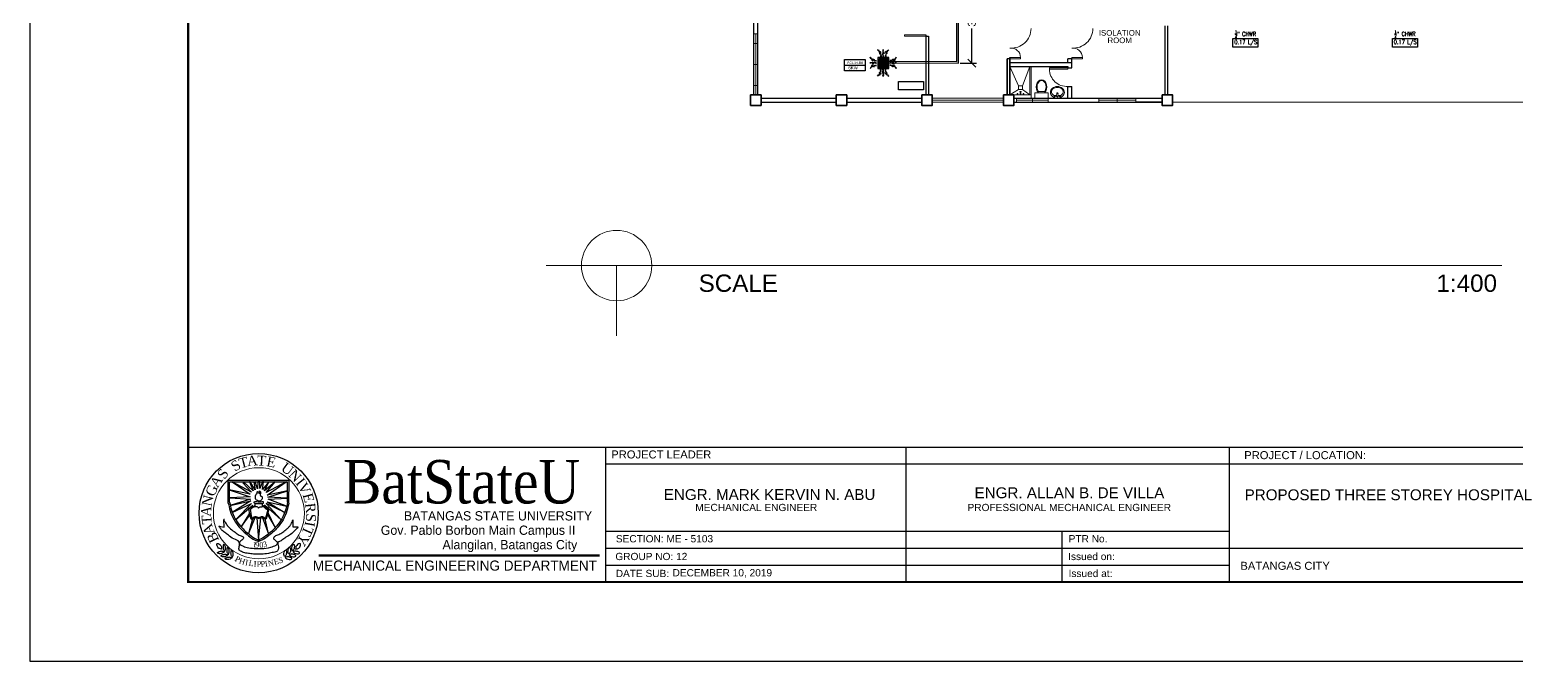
# Model space of a CAD drawing. Header units: millimetres. Extents: x 5 to 598, y 3 to 339.
# Drawn here: x 216.8 to 273.2, y 158.7 to 182.7 of the extents above; entities that cross this region are included whole.
import ezdxf
from ezdxf.enums import TextEntityAlignment as Align

# ---------------------------------------------------------------- set-up
doc = ezdxf.new("R2010")
doc.units = ezdxf.units.MM
doc.header["$MEASUREMENT"] = 0
for name, color, linetype in [('AIR', 7, 'Continuous'), ('fcu line', 7, 'Continuous'), ('fcu return', 7, 'Continuous'), ('label', 7, 'Continuous'), ('Legends', 7, 'Continuous'), ('pipe label', 7, 'Continuous'), ('template', 7, 'Continuous')]:
    doc.layers.add(name, color=color, linetype=linetype)
doc.styles.add('Arch-Dim', font='simplex.shx', dxfattribs={"width": 0.75})
doc.styles.add('arial', font='arial.ttf')
doc.styles.add('CGOTHIC', font='GOTHIC.TTF')
doc.styles.add('GARAMOND', font='GARA.TTF')
doc.styles.get("Standard").update_dxf_attribs({"font": 'arial.ttf'})
doc.styles.add('SWISSLT175', font='swissl.ttf', dxfattribs={"height": 0.175})
doc.dimstyles.new('Copy of dimension', dxfattribs={"dimtxt": 0.3, "dimasz": 0.3, "dimexe": 0.18, "dimexo": 0.0625, "dimgap": 0.09, "dimtad": 0, "dimzin": 0, "dimdsep": 46, "dimtxsty": 'Standard', "dimblk": 'OBLIQUE', "dimcen": 0.09, "dimclrd": 256, "dimclre": 256, "dimclrt": 256, "dimadec": 0, "dimazin": 0, "dimtfac": 1, "dimtofl": 0, "dimtmove": 0, "dimatfit": 3, "dimldrblk": 'OBLIQUE', "dimfxl": 1, "dimtolj": 1, "dimtzin": 0, "dimarcsym": 0})

# ---------------------------------------------------------------- blocks, each defined once
blk = doc.blocks.new('FCU-13000P (CASSETTE SPLIT)')
at = {"layer": 'AIR', "ltscale": 3}
for p, q in [((-0.52, 0), (-1, 0)), ((-0.56, 0.19), (-0.49, 0.19)), ((-0.56, 0.16), (-0.49, 0.16)), ((-0.56, 0.02), (-0.49, 0.02)), ((-0.19, 0.56), (-0.19, 0.49)), ((-0.16, 0.56), (-0.16, 0.49)), ((-0.02, 0.56), (-0.02, 0.49)), ((0, 0.52), (0, 1)), ((0.02, 0.56), (0.02, 0.49)), ((0.16, 0.56), (0.16, 0.49)), ((0.19, 0.56), (0.19, 0.49)), ((0.56, 0.19), (0.49, 0.19)), ((0.56, 0.16), (0.49, 0.16)), ((0.56, 0.02), (0.49, 0.02)), ((0.52, 0), (1, 0)), ((-0.56, -0.02), (-0.49, -0.02)), ((-0.56, -0.16), (-0.49, -0.16)), ((-0.56, -0.19), (-0.49, -0.19)), ((-0.19, -0.56), (-0.19, -0.49)), ((-0.16, -0.56), (-0.16, -0.49)), ((-0.02, -0.56), (-0.02, -0.49)), ((0, -0.52), (0, -1)), ((0.02, -0.56), (0.02, -0.49)), ((0.16, -0.56), (0.16, -0.49)), ((0.19, -0.56), (0.19, -0.49)), ((0.56, -0.02), (0.49, -0.02)), ((0.56, -0.16), (0.49, -0.16)), ((0.56, -0.19), (0.49, -0.19))]:
    blk.add_line(p, q, dxfattribs=at)
at = {"layer": 'AIR'}
for p, q in [((0.3, -0.3), (-0.3, 0.3)), ((0.3, 0.3), (-0.3, -0.3))]:
    blk.add_line(p, q, dxfattribs=at)
at = {"layer": 'AIR', "ltscale": 3}
for points in [[(-0.89, 0.02), (-0.89, -0.02), (-1, 0)], [(-0.89, 0.34), (-0.93, 0.31), (-0.97, 0.42)], [(-0.34, 0.89), (-0.31, 0.93), (-0.42, 0.97)], [(-0.02, 0.89), (0.02, 0.89), (0, 1)], [(0.34, 0.89), (0.31, 0.93), (0.42, 0.97)], [(0.89, 0.34), (0.93, 0.31), (0.97, 0.42)], [(0.89, 0.02), (0.89, -0.02), (1, 0)], [(-0.89, -0.34), (-0.93, -0.31), (-0.97, -0.42)], [(-0.34, -0.89), (-0.31, -0.93), (-0.42, -0.97)], [(-0.02, -0.89), (0.02, -0.89), (0, -1)], [(0.34, -0.89), (0.31, -0.93), (0.42, -0.97)], [(0.89, -0.34), (0.93, -0.31), (0.97, -0.42)]]:
    blk.add_lwpolyline(points, close=True, dxfattribs=at)
at = {"layer": 'AIR'}
for points in [[(-0.91, 0.32, 0.171809), (-0.56, 0.18), (-0.52, 0.18)], [(-0.32, 0.91, -0.171809), (-0.18, 0.56), (-0.18, 0.52)], [(0.32, 0.91, 0.171809), (0.18, 0.56), (0.18, 0.52)], [(0.91, 0.32, -0.171809), (0.56, 0.18), (0.52, 0.18)], [(-0.91, -0.32, -0.171809), (-0.56, -0.18), (-0.52, -0.18)], [(-0.32, -0.91, 0.171809), (-0.18, -0.56), (-0.18, -0.52)], [(0.32, -0.91, -0.171809), (0.18, -0.56), (0.18, -0.52)], [(0.91, -0.32, 0.171809), (0.56, -0.18), (0.52, -0.18)]]:
    blk.add_lwpolyline(points, format="xyb", dxfattribs=at)
for points in [[(-0.41, -0.41), (0.41, -0.41), (0.41, 0.41), (-0.41, 0.41)], [(-0.37, 0.31), (-0.35, 0.31), (-0.35, -0.31), (-0.37, -0.31)], [(-0.31, 0.37), (0.31, 0.37), (0.31, 0.35), (-0.31, 0.35)], [(-0.26, -0.26), (0.26, -0.26), (0.26, 0.26), (-0.26, 0.26)], [(-0.21, -0.21), (0.21, -0.21), (0.21, 0.21), (-0.21, 0.21)], [(-0.16, -0.16), (0.16, -0.16), (0.16, 0.16), (-0.16, 0.16)], [(-0.11, -0.11), (0.11, -0.11), (0.11, 0.11), (-0.11, 0.11)], [(-0.06, -0.06), (0.06, -0.06), (0.06, 0.06), (-0.06, 0.06)], [(0.37, 0.31), (0.35, 0.31), (0.35, -0.31), (0.37, -0.31)], [(-0.31, -0.37), (0.31, -0.37), (0.31, -0.35), (-0.31, -0.35)]]:
    blk.add_lwpolyline(points, close=True, dxfattribs=at)
blk.add_lwpolyline([(-0.26, -0.31), (0.26, -0.31, 0.414214), (0.31, -0.26), (0.31, 0.26, 0.414214), (0.26, 0.31), (-0.26, 0.31, 0.414214), (-0.31, 0.26), (-0.31, -0.26, 0.414214)], format="xyb", close=True, dxfattribs=at)
at = {"layer": 'AIR', "ltscale": 3}
for points in [[(-0.84, 0.27), (-0.85, 0.23), (-0.88, 0.13), (-0.7, 0.42), (-0.9, 0), (-0.65, 0.36), (-0.68, 0.24), (-0.69, 0.2)], [(-0.27, 0.84), (-0.23, 0.85), (-0.13, 0.88), (-0.42, 0.7), (0, 0.9), (-0.36, 0.65), (-0.24, 0.68), (-0.2, 0.69)], [(0.27, 0.84), (0.23, 0.85), (0.13, 0.88), (0.42, 0.7), (0, 0.9), (0.36, 0.65), (0.24, 0.68), (0.2, 0.69)], [(0.84, 0.27), (0.85, 0.23), (0.88, 0.13), (0.7, 0.42), (0.9, 0), (0.65, 0.36), (0.68, 0.24), (0.69, 0.2)], [(-0.84, -0.27), (-0.85, -0.23), (-0.88, -0.13), (-0.7, -0.42), (-0.9, 0), (-0.65, -0.36), (-0.68, -0.24), (-0.69, -0.2)], [(-0.27, -0.84), (-0.23, -0.85), (-0.13, -0.88), (-0.42, -0.7), (0, -0.9), (-0.36, -0.65), (-0.24, -0.68), (-0.2, -0.69)], [(0.27, -0.84), (0.23, -0.85), (0.13, -0.88), (0.42, -0.7), (0, -0.9), (0.36, -0.65), (0.24, -0.68), (0.2, -0.69)], [(0.84, -0.27), (0.85, -0.23), (0.88, -0.13), (0.7, -0.42), (0.9, 0), (0.65, -0.36), (0.68, -0.24), (0.69, -0.2)]]:
    blk.add_open_spline(points, degree=3, knots=[0.0032834, 0.0032834, 0.0032834, 0.0032834, 0.0712567, 0.1924075, 0.3347111, 0.5062145, 0.5813292, 0.5813292, 0.5813292, 0.5813292], dxfattribs=at)
for points in [[(-0.8, 0), (-0.78, -0.08), (-0.75, 0.06), (-0.72, -0.1), (-0.66, 0.09), (-0.63, 0)], [(0, 0.8), (0.08, 0.78), (-0.06, 0.75), (0.1, 0.72), (-0.09, 0.66), (0, 0.63)], [(0.8, 0), (0.78, -0.08), (0.75, 0.06), (0.72, -0.1), (0.66, 0.09), (0.63, 0)], [(0, -0.8), (0.08, -0.78), (-0.06, -0.75), (0.1, -0.72), (-0.09, -0.66), (0, -0.63)]]:
    blk.add_spline(points, degree=3, dxfattribs=at)
for points in [[(-1, 0), (-0.89, 0.02), (-0.89, -0.02)], [(-0.97, 0.42), (-0.89, 0.34), (-0.93, 0.31)], [(-0.42, 0.97), (-0.34, 0.89), (-0.31, 0.93)], [(0, 1), (-0.02, 0.89), (0.02, 0.89)], [(0.42, 0.97), (0.34, 0.89), (0.31, 0.93)], [(0.97, 0.42), (0.89, 0.34), (0.93, 0.31)], [(1, 0), (0.89, 0.02), (0.89, -0.02)], [(-0.97, -0.42), (-0.89, -0.34), (-0.93, -0.31)], [(-0.42, -0.97), (-0.34, -0.89), (-0.31, -0.93)], [(0, -1), (-0.02, -0.89), (0.02, -0.89)], [(0.42, -0.97), (0.34, -0.89), (0.31, -0.93)], [(0.97, -0.42), (0.89, -0.34), (0.93, -0.31)]]:
    blk.add_solid(points, dxfattribs=at)
blk = doc.blocks.new('_Oblique')
at = {"color": 0, "linetype": 'ByBlock', "lineweight": -2}
blk.add_line((-0.5, -0.5), (0.5, 0.5), dxfattribs=at)
blk = doc.blocks.new('*D141')
at = {"layer": 'Defpoints', "color": 0, "transparency": 16777216}
for p in [(252.069, 184.976), (252.069, 181.387), (252.572, 181.387)]:
    blk.add_point(p, dxfattribs=at)
at = {"layer": 'Legends', "lineweight": -2, "transparency": 16777216}
for p, q in [((252.132, 184.976), (252.752, 184.976)), ((252.572, 184.976), (252.572, 183.661)), ((252.572, 181.387), (252.572, 182.702)), ((252.132, 181.387), (252.752, 181.387))]:
    blk.add_line(p, q, dxfattribs=at)
at = {"layer": 'Legends', "lineweight": -2, "transparency": 16777216, "xscale": 0.3, "yscale": 0.3, "zscale": 0.3}
for p, rotation in [((252.572, 184.976), 90), ((252.572, 181.387), 270)]:
    blk.add_blockref('_Oblique', p, dxfattribs=dict(at, rotation=rotation))
at = {"layer": 'Legends', "transparency": 16777216, "insert": (252.572, 183.181), "char_height": 0.3, "attachment_point": 5, "rotation": 90}
blk.add_mtext('\\A1;3.59', dxfattribs=at)

msp = doc.modelspace()

# ---------------------------------------------------------------- linework, layer by layer
at = {"color": 8, "lineweight": 25}
for p, q in [((244.294, 180.184), (244.294, 185.784)), ((244.444, 180.184), (244.444, 185.784)), ((250.819, 182.459), (250.819, 180.184)), ((250.819, 182.409), (250.919, 182.409)), ((250.919, 182.409), (250.919, 180.184)), ((259.919, 180.186), (259.919, 182.809)), ((260.019, 180.186), (260.019, 182.809)), ((253.919, 181.559), (253.919, 180.184)), ((253.919, 180.209), (253.919, 181.559)), ((254.019, 181.559), (253.919, 181.559)), ((253.919, 180.209), (253.919, 181.559)), ((254.019, 181.609), (254.019, 180.184)), ((254.019, 180.209), (254.019, 181.609)), ((244.569, 180.059), (247.419, 180.059)), ((244.569, 179.909), (247.419, 179.909)), ((247.819, 180.059), (250.669, 180.059)), ((247.819, 179.909), (250.669, 179.909)), ((254.169, 180.059), (259.794, 180.059)), ((254.169, 179.909), (259.794, 179.909)), ((259.794, 179.909), (258.794, 179.909))]:
    msp.add_line(p, q, dxfattribs=at)
at = {"color": 8, "lineweight": 9}
for p, q in [((244.294, 182.497), (244.444, 182.497)), ((244.294, 180.184), (244.294, 182.497)), ((244.369, 182.497), (244.369, 180.184)), ((244.294, 181.341), (244.294, 182.141)), ((244.294, 182.141), (244.444, 182.141)), ((244.444, 182.141), (244.444, 180.541)), ((244.294, 181.341), (244.444, 181.341)), ((244.444, 180.541), (244.294, 180.541)), ((244.294, 180.184), (244.444, 180.184)), ((254.169, 180.184), (254.819, 180.184)), ((254.288, 180.185), (254.292, 180.192)), ((254.288, 180.185), (254.322, 180.185)), ((254.288, 180.185), (254.288, 180.184)), ((254.288, 180.184), (254.322, 180.184)), ((254.292, 180.242), (254.289, 180.24)), ((254.289, 180.24), (254.322, 180.24)), ((254.289, 180.24), (254.289, 180.218)), ((254.289, 180.218), (254.291, 180.214)), ((254.291, 180.212), (254.291, 180.206)), ((254.291, 180.206), (254.292, 180.204)), ((254.291, 180.206), (254.319, 180.206)), ((254.292, 180.243), (254.318, 180.243)), ((254.292, 180.243), (254.292, 180.242)), ((254.292, 180.242), (254.318, 180.242)), ((254.292, 180.231), (254.292, 180.219)), ((254.292, 180.218), (254.3, 180.218)), ((254.292, 180.204), (254.319, 180.204)), ((254.292, 180.192), (254.319, 180.192)), ((254.294, 180.192), (254.294, 180.204)), ((254.299, 180.231), (254.299, 180.219)), ((254.311, 180.231), (254.311, 180.219)), ((254.319, 180.218), (254.311, 180.218)), ((254.317, 180.192), (254.317, 180.204)), ((254.318, 180.243), (254.318, 180.242)), ((254.318, 180.242), (254.322, 180.24)), ((254.318, 180.231), (254.318, 180.219)), ((254.319, 180.212), (254.319, 180.206)), ((254.319, 180.206), (254.319, 180.204)), ((254.322, 180.185), (254.319, 180.192)), ((254.322, 180.218), (254.32, 180.214)), ((254.322, 180.24), (254.322, 180.218)), ((254.322, 180.185), (254.322, 180.184)), ((254.402, 180.19), (254.39, 180.184)), ((254.39, 180.184), (254.448, 180.184)), ((254.407, 180.27), (254.398, 180.312)), ((254.438, 180.316), (254.4, 180.316)), ((254.406, 180.242), (254.402, 180.24)), ((254.402, 180.24), (254.411, 180.24)), ((254.402, 180.24), (254.402, 180.218)), ((254.402, 180.218), (254.405, 180.214)), ((254.436, 180.2), (254.402, 180.2)), ((254.402, 180.2), (254.402, 180.19)), ((254.436, 180.19), (254.402, 180.19)), ((254.402, 180.19), (254.436, 180.19)), ((254.405, 180.212), (254.405, 180.206)), ((254.405, 180.206), (254.411, 180.206)), ((254.405, 180.206), (254.406, 180.204)), ((254.406, 180.243), (254.411, 180.243)), ((254.406, 180.243), (254.406, 180.242)), ((254.406, 180.242), (254.411, 180.242)), ((254.406, 180.231), (254.406, 180.219)), ((254.406, 180.218), (254.411, 180.218)), ((254.406, 180.204), (254.411, 180.204)), ((254.407, 180.262), (254.407, 180.27)), ((254.407, 180.27), (254.431, 180.27)), ((254.407, 180.27), (254.431, 180.27)), ((254.431, 180.262), (254.407, 180.262)), ((254.408, 180.2), (254.408, 180.204)), ((254.411, 180.262), (254.411, 180.2)), ((254.411, 180.2), (254.427, 180.2)), ((254.427, 180.2), (254.427, 180.262)), ((254.427, 180.243), (254.432, 180.243)), ((254.427, 180.242), (254.432, 180.242)), ((254.427, 180.24), (254.436, 180.24)), ((254.432, 180.218), (254.427, 180.218)), ((254.427, 180.206), (254.433, 180.206)), ((254.427, 180.204), (254.432, 180.204)), ((254.43, 180.2), (254.43, 180.204)), ((254.431, 180.27), (254.44, 180.312)), ((254.431, 180.27), (254.431, 180.262)), ((254.432, 180.243), (254.432, 180.242)), ((254.432, 180.242), (254.436, 180.24)), ((254.432, 180.231), (254.432, 180.219)), ((254.433, 180.206), (254.432, 180.204)), ((254.433, 180.212), (254.433, 180.206)), ((254.436, 180.218), (254.434, 180.214)), ((254.436, 180.24), (254.436, 180.218)), ((254.436, 180.19), (254.436, 180.2)), ((254.448, 180.184), (254.436, 180.19)), ((254.52, 180.242), (254.516, 180.24)), ((254.516, 180.24), (254.516, 180.218)), ((254.516, 180.24), (254.549, 180.24)), ((254.516, 180.218), (254.518, 180.214)), ((254.516, 180.185), (254.519, 180.192)), ((254.516, 180.185), (254.516, 180.184)), ((254.516, 180.185), (254.55, 180.185)), ((254.516, 180.184), (254.55, 180.184)), ((254.519, 180.218), (254.527, 180.218)), ((254.519, 180.212), (254.519, 180.206)), ((254.519, 180.206), (254.547, 180.206)), ((254.519, 180.206), (254.519, 180.204)), ((254.519, 180.204), (254.546, 180.204)), ((254.519, 180.192), (254.546, 180.192)), ((254.52, 180.243), (254.52, 180.242)), ((254.52, 180.243), (254.546, 180.243)), ((254.52, 180.242), (254.546, 180.242)), ((254.52, 180.231), (254.52, 180.219)), ((254.521, 180.192), (254.521, 180.204)), ((254.527, 180.231), (254.527, 180.219)), ((254.539, 180.231), (254.539, 180.219)), ((254.546, 180.218), (254.539, 180.218)), ((254.544, 180.192), (254.544, 180.204)), ((254.546, 180.243), (254.546, 180.242)), ((254.546, 180.242), (254.549, 180.24)), ((254.546, 180.231), (254.546, 180.219)), ((254.547, 180.206), (254.546, 180.204)), ((254.55, 180.185), (254.546, 180.192)), ((254.549, 180.218), (254.547, 180.214)), ((254.547, 180.212), (254.547, 180.206)), ((254.549, 180.24), (254.549, 180.218)), ((254.55, 180.185), (254.55, 180.184)), ((254.969, 180.059), (254.969, 180.259)), ((254.969, 180.259), (255.469, 180.259)), ((255.128, 180.309), (255.309, 180.309)), ((255.469, 180.259), (255.469, 180.059)), ((255.795, 180.161), (255.692, 180.161)), ((255.805, 180.257), (255.791, 180.135)), ((255.834, 180.257), (255.847, 180.135)), ((253.769, 180.059), (251.069, 180.059)), ((251.069, 179.984), (253.769, 179.984)), ((251.069, 179.909), (253.769, 179.909)), ((254.169, 180.059), (254.269, 180.059)), ((254.269, 180.059), (254.269, 179.909)), ((255.469, 179.984), (254.269, 179.984)), ((254.269, 179.909), (254.869, 179.909)), ((254.869, 179.909), (254.869, 180.059)), ((254.869, 179.909), (255.469, 179.909)), ((255.469, 180.059), (254.969, 180.059)), ((255.469, 179.909), (255.469, 180.059)), ((257.394, 180.059), (257.394, 179.909)), ((258.794, 179.984), (257.394, 179.984)), ((258.094, 180.059), (258.094, 179.909)), ((258.794, 179.909), (258.794, 180.059)), ((275.519, 179.909), (260.194, 179.909))]:
    msp.add_line(p, q, dxfattribs=at)
at = {"color": 8, "lineweight": 25, "ltscale": 0.3}
for p, q in [((254.019, 181.409), (256.369, 181.409)), ((254.019, 181.259), (256.219, 181.259)), ((256.119, 181.409), (256.369, 181.409)), ((256.119, 181.259), (256.219, 181.259)), ((256.219, 181.209), (256.219, 181.259)), ((256.369, 181.209), (256.369, 181.409)), ((256.219, 180.059), (256.219, 180.509)), ((256.369, 180.059), (256.369, 180.509))]:
    msp.add_line(p, q, dxfattribs=at)
at = {"color": 8, "lineweight": 9, "ltscale": 0.3}
for p, q in [((254.344, 180.534), (254.019, 181.259)), ((254.494, 180.534), (254.769, 181.259)), ((254.344, 180.384), (254.019, 180.184)), ((254.494, 180.384), (254.769, 180.184))]:
    msp.add_line(p, q, dxfattribs=at)
at = {"color": 8, "linetype": 'Continuous', "lineweight": 25}
for p, q in [((256.219, 181.409), (256.219, 181.559)), ((256.369, 181.559), (256.219, 181.559)), ((256.219, 181.259), (256.219, 181.209)), ((256.369, 181.409), (256.369, 181.559)), ((256.219, 181.209), (256.369, 181.209)), ((256.219, 180.509), (256.369, 180.509))]:
    msp.add_line(p, q, dxfattribs=at)
at = {"color": 0, "linetype": 'ByBlock', "lineweight": 9}
for p, q in [((241.752, 173.708), (236.407, 173.708)), ((239.079, 173.708), (239.079, 171.036)), ((272.703, 173.708), (241.752, 173.708))]:
    msp.add_line(p, q, dxfattribs=at)
at = {"color": 8, "lineweight": 9}
for points in [[(244.294, 182.497), (244.444, 182.497), (244.444, 180.184), (244.294, 180.184)], [(254.269, 180.059), (255.469, 180.059), (255.469, 179.909), (254.269, 179.909)], [(257.394, 180.059), (258.794, 180.059), (258.794, 179.909), (257.394, 179.909)]]:
    msp.add_lwpolyline(points, close=True, dxfattribs=at)
at = {"color": 8, "lineweight": 13, "ltscale": 0.03}
for points in [[(250.819, 182.459), (250.819, 182.409), (250.019, 182.409), (250.019, 182.459)], [(254.019, 181.559), (254.019, 181.609), (254.419, 181.609), (254.419, 181.559)], [(256.369, 181.559), (256.369, 181.609), (256.769, 181.609), (256.769, 181.559)], [(256.219, 181.209), (256.219, 181.159), (255.519, 181.159), (255.519, 181.209)]]:
    msp.add_lwpolyline(points, close=True, dxfattribs=at)
at = {"color": 8, "lineweight": 9, "ltscale": 0.3}
msp.add_lwpolyline([(254.769, 180.184), (254.769, 181.259), (254.819, 181.259), (254.819, 180.059), (254.819, 180.059)], dxfattribs=at)
at = {"color": 8, "lineweight": 35}
for points in [[(244.169, 180.184), (244.569, 180.184), (244.569, 179.784), (244.169, 179.784)], [(247.419, 180.184), (247.819, 180.184), (247.819, 179.784), (247.419, 179.784)], [(250.669, 180.184), (251.069, 180.184), (251.069, 179.784), (250.669, 179.784)], [(253.769, 180.184), (254.169, 180.184), (254.169, 179.784), (253.769, 179.784)], [(259.794, 180.186), (260.194, 180.186), (260.194, 179.786), (259.794, 179.786)]]:
    msp.add_lwpolyline(points, close=True, dxfattribs=at)
at = {"color": 8, "lineweight": 9, "ltscale": 0.03}
msp.add_lwpolyline([(254.494, 180.384), (254.344, 180.384), (254.344, 180.534), (254.494, 180.534)], close=True, dxfattribs=at)
at = {"color": 8, "lineweight": 9}
msp.add_lwpolyline([(255.554, 180.28, -0.11576), (255.573, 180.363, -0.104047), (255.632, 180.437, -0.090875), (255.716, 180.484, -0.083344), (255.819, 180.501, -0.083344), (255.923, 180.484, -0.090875), (256.006, 180.437, -0.104047), (256.065, 180.363, -0.11576), (256.084, 180.28, -0.11576), (256.065, 180.198, -0.104047), (256.006, 180.124, -0.090875), (255.923, 180.077, -0.083344), (255.819, 180.059, -0.083344), (255.716, 180.077, -0.090875), (255.632, 180.124, -0.104047), (255.573, 180.198, -0.11576)], format="xyb", close=True, dxfattribs=at)
msp.add_lwpolyline([(255.597, 180.301, -0.124838), (255.612, 180.364, -0.105788), (255.662, 180.422, -0.086697), (255.731, 180.458, -0.076776), (255.819, 180.471, -0.076776), (255.907, 180.458, -0.086697), (255.976, 180.422, -0.105788), (256.026, 180.364, -0.124838), (256.042, 180.301, -0.124838), (256.026, 180.239, -0.105788), (255.976, 180.181, -0.040067), (255.946, 180.161), (255.843, 180.161, -0.040067)], format="xyb", dxfattribs=at)
for centre, radius in [((255.717, 180.132), 0.0255), ((255.819, 180.126), 0.0095), ((255.921, 180.132), 0.0255)]:
    msp.add_circle(centre, radius, dxfattribs=at)
at = {"color": 0, "linetype": 'ByBlock', "lineweight": 9}
msp.add_circle((239.079, 173.708), 1.336, dxfattribs=at)
at = {"color": 8, "lineweight": 13, "ltscale": 0.03}
for centre, radius, start, end in [((254.067, 182.709), 0.752, 266.3048, 0), ((256.417, 182.709), 0.752, 266.3048, 0), ((254.066, 181.609), 0.353, 0, 97.6281), ((256.416, 181.609), 0.353, 0, 97.6281), ((256.171, 181.159), 0.652, 180, 274.2422)]:
    msp.add_arc(centre, radius, start, end, dxfattribs=at)
at = {"color": 8, "lineweight": 9}
for centre, radius, start, end in [((255.128, 180.359), 0.05, 208.1501, 270), ((255.309, 180.359), 0.05, 270, 331.9916), ((255.728, 180.301), 0.131, 180, 208.4636), ((255.772, 180.325), 0.181, 208.4636, 232.6185), ((255.8, 180.363), 0.228, 232.6185, 241.7963), ((255.819, 180.132), 0.028, 173.7545, 6.2455), ((255.819, 180.234), 0.025, 126.3068, 221.2022), ((255.819, 180.164), 0.0948, 81.2026, 98.7974), ((255.819, 180.234), 0.025, 71.3793, 108.6207), ((255.819, 180.234), 0.025, 318.7978, 53.6932)]:
    msp.add_arc(centre, radius, start, end, dxfattribs=at)
at = {"color": 8, "lineweight": 9, "extrusion": (0, 0, -1)}
msp.add_ellipse((255.219, 180.484), major_axis=(0, -0.275), ratio=0.727273, start_param=0.612555, end_param=5.670631, dxfattribs=at)
at = {"color": 8, "lineweight": 9, "extrusion": (4.99074e-41, 2.88216e-41, -1)}
for centre, major_axis, start_param, end_param in [((254.28, 180.23), (0.00896, 0.00896), 0.011497, 0.722582), ((254.277, 180.225), (-0.0118, 0.0118), 2.876824, 3.009049), ((254.288, 180.212), (-0.00268, 0.00268), 1.862141, 2.356082), ((254.289, 180.219), (-0.00268, 0.00268), 2.356082, 2.983721), ((254.31, 180.23), (0.00738, 0.00738), 4.000472, 4.78527), ((254.303, 180.219), (0.00268, 0.00268), 3.299239, 3.926878), ((254.31, 180.224), (-0.00887, 0.00887), 4.509022, 4.870036), ((254.305, 180.235), (0.00268, 0.00268), -1.497915, -0.073106), ((254.305, 180.217), (0.00268, 0.00268), 1.773938, 2.938226), ((254.301, 180.224), (-0.00887, 0.00887), 2.983721, 3.344735), ((254.301, 180.23), (-0.00738, 0.00738), 1.497691, 2.282489), ((254.308, 180.219), (0.00268, 0.00268), 0.785286, 1.412925), ((254.331, 180.23), (-0.00896, 0.00896), 5.560378, 6.271464), ((254.322, 180.219), (-0.00268, 0.00268), 4.870036, 5.497675), ((254.334, 180.225), (0.0118, 0.0118), 3.273911, 3.406137), ((254.323, 180.212), (-0.00268, 0.00268), 5.497675, 5.991616), ((254.393, 180.23), (0.00896, 0.00896), 0.011497, 0.722582), ((254.391, 180.225), (-0.0118, 0.0118), 2.876824, 3.009049), ((254.402, 180.219), (0.00268, 0.00268), 0.785286, 1.412925), ((254.401, 180.212), (0.00268, 0.00268), 0.291344, 0.785286), ((254.445, 180.23), (0.00896, 0.00896), 3.989582, 4.700667), ((254.436, 180.219), (0.00268, 0.00268), 3.299239, 3.926878), ((254.447, 180.225), (-0.0118, 0.0118), 4.844707, 4.976933), ((254.437, 180.212), (0.00268, 0.00268), 3.926878, 4.42082), ((254.436, 180.313), (-0.00268, 0.00268), 1.354119, 2.724181), ((254.507, 180.23), (0.00896, 0.00896), 0.011497, 0.722582), ((254.504, 180.225), (0.0118, 0.0118), 1.306028, 1.438253), ((254.515, 180.212), (-0.00268, 0.00268), 1.862141, 2.356082), ((254.516, 180.219), (-0.00268, 0.00268), 2.356082, 2.983721), ((254.537, 180.23), (0.00738, 0.00738), 4.000472, 4.78527), ((254.53, 180.219), (0.00268, 0.00268), 3.299239, 3.926878), ((254.537, 180.224), (-0.00887, 0.00887), 4.509022, 4.870036), ((254.533, 180.235), (0.00268, 0.00268), -1.497915, -0.073106), ((254.533, 180.217), (0.00268, 0.00268), 1.773938, 2.938226), ((254.528, 180.23), (-0.00738, 0.00738), 1.497691, 2.282489), ((254.528, 180.224), (-0.00887, 0.00887), 2.983721, 3.344735), ((254.535, 180.219), (0.00268, 0.00268), 0.785286, 1.412925), ((254.558, 180.23), (-0.00896, 0.00896), 5.560378, 6.271464), ((254.55, 180.219), (-0.00268, 0.00268), 4.870036, 5.497675), ((254.561, 180.225), (0.0118, 0.0118), 3.273911, 3.406137), ((254.55, 180.212), (-0.00268, 0.00268), 5.497675, 5.991616)]:
    msp.add_ellipse(centre, major_axis=major_axis, ratio=1, start_param=start_param, end_param=end_param, dxfattribs=at)
at = {"color": 8, "lineweight": 9}
msp.add_ellipse((254.402, 180.313), major_axis=(-0.00268, 0.00268), ratio=1, start_param=-0.216453, end_param=1.153609, dxfattribs=at)
msp.add_open_spline([(255.084, 180.336), (255.076, 180.352), (255.068, 180.37), (255.041, 180.461), (255.046, 180.549), (255.104, 180.68), (255.154, 180.722), (255.252, 180.735), (255.305, 180.709), (255.379, 180.598), (255.396, 180.514), (255.381, 180.4), (255.369, 180.365), (255.354, 180.336)], degree=3, knots=[0.937253, 0.937253, 0.937253, 0.937253, 1.185372, 1.185372, 2.113864, 2.113864, 3.042356, 3.042356, 3.970847, 3.970847, 4.899339, 4.899339, 5.346062, 5.346062, 5.346062, 5.346062], dxfattribs=at)
at = {"layer": 'fcu line', "linetype": 'Continuous'}
for p, q in [((252.069, 181.387), (252.069, 219.388)), ((249.204, 181.397), (252.069, 181.387))]:
    msp.add_line(p, q, dxfattribs=at)
at = {"layer": 'fcu return', "linetype": 'Continuous'}
for p, q in [((251.999, 181.458), (251.999, 219.318)), ((249.205, 181.467), (251.999, 181.458)), ((251.929, 181.458), (251.929, 181.458)), ((251.969, 181.387), (251.969, 181.389)), ((251.999, 181.528), (251.999, 181.528)), ((251.999, 181.387), (251.999, 181.388)), ((252.069, 181.457), (252.069, 181.457))]:
    msp.add_line(p, q, dxfattribs=at)
at = {"layer": 'Legends', "linetype": 'Continuous', "lineweight": 25}
msp.add_line((247.735, 181.313), (248.514, 181.313), dxfattribs=at)
at = {"layer": 'Legends'}
msp.add_lwpolyline([(247.735, 181.532), (248.514, 181.532), (248.514, 181.095), (247.735, 181.095)], close=True, dxfattribs=at)
at = {"layer": 'pipe label', "color": 2, "linetype": 'Continuous', "lineweight": 25}
for points in [[(262.486, 182.323), (263.438, 182.323), (263.438, 181.995), (262.486, 181.995)], [(268.542, 182.327), (269.493, 182.327), (269.493, 181.999), (268.542, 181.999)], [(249.784, 180.698), (250.735, 180.698), (250.735, 180.371), (249.784, 180.371)]]:
    msp.add_lwpolyline(points, close=True, dxfattribs=at)
at = {"layer": 'template'}
for p, q in [((216.789, 229.086), (216.789, 158.69)), ((222.806, 166.819), (313.057, 166.819)), ((238.652, 166.82), (238.652, 161.699)), ((238.652, 166.819), (238.652, 161.699)), ((250.062, 166.82), (250.062, 161.699)), ((250.062, 166.819), (250.062, 161.699)), ((262.352, 161.699), (262.352, 166.819)), ((238.652, 166.179), (295.223, 166.179)), ((224.332, 165.563), (226.644, 165.558)), ((224.332, 164.696), (224.332, 165.563)), ((224.381, 165.5), (226.579, 165.5)), ((224.381, 164.731), (224.381, 165.5)), ((225.211, 165.103), (224.473, 165.5)), ((224.473, 165.5), (225.157, 165.027)), ((224.913, 165.5), (224.88, 165.466)), ((224.88, 165.466), (225.211, 165.103)), ((225.271, 165.157), (224.913, 165.5)), ((225.162, 165.5), (225.135, 165.5)), ((225.135, 165.5), (225.271, 165.157)), ((225.352, 165.195), (225.162, 165.5)), ((225.352, 165.5), (225.295, 165.482)), ((225.295, 165.482), (225.352, 165.195)), ((225.434, 165.238), (225.352, 165.5)), ((225.455, 165.5), (225.434, 165.238)), ((225.531, 165.5), (225.455, 165.5)), ((225.629, 165.5), (225.531, 165.244)), ((225.531, 165.244), (225.531, 165.5)), ((225.868, 165.5), (225.629, 165.206)), ((225.629, 165.206), (225.667, 165.5)), ((225.667, 165.5), (225.629, 165.5)), ((226.117, 165.5), (225.71, 165.152)), ((225.71, 165.152), (225.868, 165.5)), ((226.53, 165.5), (225.77, 165.097)), ((225.77, 165.097), (226.117, 165.5)), ((225.808, 164.994), (226.53, 165.5)), ((226.579, 164.724), (226.579, 165.5)), ((226.628, 164.696), (226.644, 165.558)), ((225.157, 165.027), (224.359, 165.2)), ((224.359, 165.2), (225.157, 164.924)), ((225.157, 164.924), (224.408, 164.891)), ((224.408, 164.891), (225.179, 164.837)), ((226.579, 165.162), (225.808, 164.994)), ((225.83, 164.913), (226.579, 165.162)), ((226.579, 164.88), (225.83, 164.913)), ((225.841, 164.837), (226.579, 164.88)), ((225.179, 164.837), (224.408, 164.603)), ((224.408, 164.603), (225.184, 164.772)), ((225.184, 164.772), (224.482, 164.341)), ((224.482, 164.341), (225.211, 164.674)), ((225.211, 164.674), (224.615, 164.065)), ((224.615, 164.065), (225.266, 164.609)), ((225.13, 164.306), (224.818, 163.79)), ((225.096, 164.467), (225.173, 164.112)), ((225.156, 164.46), (225.214, 164.129)), ((225.342, 164.682), (225.342, 164.581)), ((225.621, 164.67), (225.621, 164.569)), ((226.338, 164.053), (225.705, 164.626)), ((225.832, 164.431), (225.75, 164.123)), ((226.476, 164.335), (225.77, 164.674)), ((225.77, 164.674), (226.338, 164.053)), ((225.782, 164.106), (225.877, 164.47)), ((225.808, 164.739), (226.476, 164.335)), ((225.808, 164.739), (226.545, 164.571)), ((226.545, 164.571), (225.841, 164.837)), ((226.117, 163.763), (225.846, 164.327)), ((223.985, 163.818), (224.169, 163.779)), ((224.169, 163.779), (224.158, 164.055)), ((224.818, 163.79), (225.141, 164.224)), ((225.1, 163.527), (225.347, 164.143)), ((225.255, 164.089), (225.1, 163.527)), ((225.412, 164.127), (225.48, 163.289)), ((225.48, 163.289), (225.564, 164.132)), ((225.635, 164.127), (225.853, 163.521)), ((225.853, 163.521), (225.732, 164.094)), ((225.814, 164.257), (226.117, 163.763)), ((226.777, 164.057), (226.788, 163.787)), ((226.788, 163.787), (226.969, 163.793)), ((238.652, 163.629), (262.352, 163.629)), ((255.986, 163.629), (255.986, 161.699)), ((238.652, 162.985), (274.129, 162.985)), ((238.652, 162.342), (248.986, 162.342)), ((238.652, 162.342), (262.352, 162.342)), ((250.062, 162.342), (260.396, 162.342)), ((216.789, 158.69), (316.065, 158.69))]:
    msp.add_line(p, q, dxfattribs=at)
at = {"layer": 'template', "linetype": 'Continuous', "ltscale": 0.5}
msp.add_line((250.062, 166.819), (250.062, 161.699), dxfattribs=at)
at = {"layer": 'template', "linetype": 'Continuous', "lineweight": 50}
msp.add_line((227.77, 162.707), (238.431, 162.707), dxfattribs=at)
at = {"layer": 'template', "linetype": 'Continuous', "const_width": 0.0853}
msp.add_lwpolyline([(222.806, 161.699), (313.057, 161.699), (313.057, 226.078), (222.806, 226.078)], close=True, dxfattribs=at)
at = {"layer": 'template'}
msp.add_circle((225.484, 164.313), 2.263, dxfattribs=at)
at = {"layer": 'template', "lineweight": 20}
for centre, radius in [((225.484, 164.313), 2.263), ((225.492, 164.307), 1.728)]:
    msp.add_circle(centre, radius, dxfattribs=at)
at = {"layer": 'template', "start_tangent": (-1, 0)}
msp.add_spline([(225.473, 164.771), (225.405, 164.809), (225.369, 164.865), (225.369, 164.927), (225.369, 164.975), (225.383, 165.001), (225.398, 165.049), (225.419, 165.044), (225.427, 165.092), (225.441, 165.128), (225.46, 165.102), (225.497, 165.068), (225.526, 165.068), (225.524, 165.106), (225.511, 165.141), (225.513, 165.153), (225.548, 165.123), (225.548, 165.096), (225.554, 165.069), (225.554, 165.04), (225.543, 164.996), (225.57, 164.955), (225.602, 164.956), (225.622, 164.903), (225.616, 164.86), (225.585, 164.801), (225.555, 164.776), (225.518, 164.769), (225.472, 164.769), (225.475, 164.769)], degree=3, dxfattribs=at)
at = {"layer": 'template'}
for points in [[(224.332, 164.696), (224.403, 164.396), (224.549, 164.06), (224.75, 163.778), (225.151, 163.414), (225.423, 163.257), (225.477, 163.241)], [(224.381, 164.731), (224.452, 164.43), (224.598, 164.094), (224.799, 163.812), (225.2, 163.449), (225.472, 163.292), (225.526, 163.275)], [(225.096, 164.467), (225.095, 164.506), (225.152, 164.514), (225.214, 164.538), (225.289, 164.575), (225.342, 164.581), (225.342, 164.604)], [(226.579, 164.731), (226.509, 164.43), (226.362, 164.094), (226.161, 163.812), (225.76, 163.449), (225.488, 163.292), (225.434, 163.275)], [(226.628, 164.696), (226.558, 164.396), (226.411, 164.06), (226.21, 163.778), (225.809, 163.414), (225.537, 163.257), (225.483, 163.241)], [(225.876, 164.465), (225.863, 164.509), (225.803, 164.494), (225.768, 164.512), (225.742, 164.544), (225.704, 164.567), (225.672, 164.59), (225.621, 164.59)], [(225.173, 164.112), (225.222, 164.076), (225.275, 164.089), (225.309, 164.126), (225.347, 164.143), (225.399, 164.143), (225.44, 164.134), (225.481, 164.114), (225.547, 164.129), (225.588, 164.14), (225.635, 164.127), (225.732, 164.094), (225.782, 164.106)], [(225.214, 164.129), (225.269, 164.129), (225.278, 164.152), (225.315, 164.173), (225.379, 164.187), (225.44, 164.158), (225.478, 164.152), (225.527, 164.155), (225.565, 164.173), (225.62, 164.179), (225.655, 164.176), (225.686, 164.152), (225.704, 164.138), (225.75, 164.123)], [(224.067, 162.949), (223.958, 162.988), (223.907, 163.066), (223.901, 163.142), (223.911, 163.155), (223.977, 163.148), (224.044, 163.088), (224.07, 163.03), (224.078, 162.975), (224.078, 162.947), (224.072, 162.947), (224.057, 162.962), (224.055, 162.962)], [(224.173, 162.838), (224.111, 162.791), (224.023, 162.772), (223.969, 162.774), (223.925, 162.801), (223.924, 162.819), (223.966, 162.845), (224.008, 162.861), (224.059, 162.869), (224.079, 162.875), (224.118, 162.865), (224.169, 162.837), (224.171, 162.83)], [(224.311, 162.719), (224.249, 162.672), (224.161, 162.654), (224.107, 162.656), (224.063, 162.682), (224.062, 162.7), (224.104, 162.727), (224.146, 162.743), (224.198, 162.75), (224.217, 162.756), (224.256, 162.746), (224.307, 162.718), (224.309, 162.711)], [(224.2, 162.874), (224.227, 162.946), (224.22, 163.036), (224.203, 163.087), (224.165, 163.122), (224.148, 163.118), (224.134, 163.07), (224.131, 163.025), (224.138, 162.974), (224.138, 162.953), (224.158, 162.919), (224.2, 162.877), (224.207, 162.877)], [(224.462, 162.612), (224.4, 162.565), (224.312, 162.546), (224.258, 162.549), (224.214, 162.575), (224.213, 162.593), (224.255, 162.619), (224.297, 162.635), (224.349, 162.643), (224.369, 162.649), (224.407, 162.639), (224.459, 162.611), (224.461, 162.604)], [(224.338, 162.755), (224.366, 162.828), (224.359, 162.917), (224.341, 162.969), (224.304, 163.003), (224.286, 163), (224.273, 162.951), (224.269, 162.907), (224.276, 162.855), (224.276, 162.834), (224.297, 162.8), (224.338, 162.759), (224.345, 162.759)], [(224.489, 162.648), (224.517, 162.72), (224.51, 162.81), (224.493, 162.861), (224.455, 162.896), (224.438, 162.892), (224.424, 162.844), (224.42, 162.799), (224.427, 162.748), (224.427, 162.727), (224.448, 162.693), (224.489, 162.652), (224.496, 162.652)], [(226.467, 162.665), (226.442, 162.738), (226.453, 162.827), (226.472, 162.878), (226.512, 162.911), (226.529, 162.907), (226.541, 162.858), (226.542, 162.813), (226.533, 162.762), (226.532, 162.741), (226.51, 162.708), (226.467, 162.668), (226.46, 162.668)], [(226.493, 162.627), (226.552, 162.578), (226.639, 162.556), (226.694, 162.556), (226.738, 162.58), (226.741, 162.598), (226.699, 162.626), (226.658, 162.644), (226.607, 162.654), (226.588, 162.661), (226.548, 162.652), (226.496, 162.626), (226.494, 162.62)], [(226.623, 162.765), (226.598, 162.839), (226.609, 162.928), (226.628, 162.979), (226.667, 163.012), (226.684, 163.007), (226.696, 162.959), (226.698, 162.914), (226.689, 162.863), (226.688, 162.842), (226.666, 162.808), (226.623, 162.769), (226.616, 162.769)], [(226.648, 162.728), (226.708, 162.679), (226.795, 162.657), (226.849, 162.656), (226.894, 162.681), (226.896, 162.699), (226.855, 162.727), (226.814, 162.745), (226.763, 162.755), (226.743, 162.761), (226.704, 162.753), (226.651, 162.727), (226.649, 162.72)], [(226.766, 162.878), (226.741, 162.952), (226.752, 163.041), (226.771, 163.091), (226.81, 163.124), (226.827, 163.12), (226.839, 163.071), (226.841, 163.027), (226.832, 162.975), (226.831, 162.955), (226.809, 162.921), (226.766, 162.882), (226.759, 162.882)], [(226.791, 162.841), (226.851, 162.791), (226.938, 162.769), (226.992, 162.769), (227.037, 162.794), (227.039, 162.811), (226.998, 162.84), (226.957, 162.857), (226.906, 162.867), (226.886, 162.874), (226.847, 162.866), (226.795, 162.84), (226.792, 162.833)], [(226.902, 162.947), (227.012, 162.982), (227.066, 163.058), (227.075, 163.134), (227.066, 163.147), (226.999, 163.143), (226.93, 163.086), (226.902, 163.029), (226.891, 162.974), (226.89, 162.946), (226.897, 162.946), (226.912, 162.96), (226.913, 162.96)]]:
    msp.add_spline(points, degree=3, dxfattribs=at)
for points, end_tangent in [([(225.156, 164.46), (225.231, 164.5), (225.283, 164.547), (225.336, 164.561), (225.388, 164.567), (225.44, 164.547), (225.46, 164.521), (225.481, 164.506), (225.51, 164.532), (225.576, 164.547), (225.64, 164.558), (225.71, 164.526), (225.756, 164.48), (225.814, 164.46), (225.832, 164.468), (225.832, 164.431)], (0, -1)), ([(225.328, 164.752), (225.416, 164.747), (225.507, 164.743), (225.568, 164.744), (225.622, 164.75), (225.652, 164.748), (225.654, 164.719), (225.654, 164.695), (225.643, 164.674), (225.618, 164.67), (225.567, 164.665), (225.479, 164.665), (225.375, 164.663), (225.348, 164.678), (225.318, 164.698), (225.327, 164.753), (225.327, 164.759)], (-1, 0))]:
    msp.add_spline(points, degree=3, dxfattribs=dict(at, end_tangent=end_tangent))
for points, knots in [([(226.969, 163.793), (226.973, 163.793), (226.997, 163.788), (226.859, 163.659), (226.775, 163.548), (226.603, 163.453), (226.444, 163.346), (226.328, 163.252), (226.202, 163.211), (226.228, 163.081), (226.259, 162.977), (226.185, 162.85), (226.034, 162.821), (225.836, 162.77), (225.593, 162.751), (225.355, 162.745), (225.144, 162.778), (224.958, 162.797), (224.823, 162.846), (224.75, 162.901), (224.724, 162.95), (224.746, 163.038), (224.764, 163.126), (224.734, 163.277), (224.519, 163.322), (224.355, 163.461), (224.202, 163.579), (224.072, 163.668), (224.027, 163.756), (223.956, 163.823), (223.984, 163.819), (224.013, 163.812)], [1.525096, 1.525096, 1.525096, 1.525096, 1.532073, 1.584612, 1.633558, 1.698069, 1.768711, 1.823631, 1.856154, 1.874433, 1.942755, 1.959564, 2.013837, 2.081716, 2.168665, 2.253261, 2.318126, 2.380396, 2.439479, 2.4572, 2.470092, 2.492272, 2.543518, 2.560297, 2.639259, 2.721631, 2.780104, 2.832648, 2.871086, 2.885372, 2.911145, 2.911145, 2.911145, 2.911145]), ([(224.175, 164.084), (224.124, 164.084), (224.247, 163.921), (224.305, 163.808), (224.461, 163.669), (224.635, 163.567), (224.749, 163.452), (224.932, 163.422), (224.889, 163.329), (224.841, 163.28), (224.778, 163.241), (224.729, 163.143), (224.883, 163.055), (225.06, 163.004), (225.278, 162.966), (225.458, 162.969), (225.669, 162.965), (225.903, 162.993), (226.098, 163.073), (226.205, 163.136), (226.205, 163.204), (226.148, 163.245), (226.111, 163.296), (226.045, 163.331), (226.065, 163.399), (226.126, 163.471), (226.264, 163.494), (226.407, 163.596), (226.543, 163.689), (226.645, 163.792), (226.708, 163.886), (226.764, 163.956), (226.777, 164.045), (226.777, 164.057)], [0, 0, 0, 0, 0.050157, 0.09733, 0.169415, 0.238469, 0.297382, 0.34519, 0.361609, 0.384753, 0.415402, 0.43521, 0.480082, 0.549086, 0.637593, 0.692397, 0.728181, 0.847546, 0.920378, 0.94488, 0.959291, 0.979722, 1.010309, 1.023969, 1.046254, 1.066064, 1.119081, 1.173808, 1.241086, 1.282544, 1.318293, 1.350594, 1.379885, 1.379885, 1.379885, 1.379885]), ([(224.159, 164.078), (224.163, 164.083), (224.172, 164.087), (224.184, 164.087), (224.186, 164.087)], [3.04846765, 3.04846765, 3.04846765, 3.04846765, 3.05886904, 3.06079098, 3.06079098, 3.06079098, 3.06079098]), ([(225.453, 163.621), (225.465, 163.619), (225.486, 163.616), (225.502, 163.617), (225.513, 163.621)], [0, 0, 0, 0, 0.01145534, 0.02007474, 0.02007474, 0.02007474, 0.02007474]), ([(225.453, 163.6), (225.465, 163.599), (225.486, 163.595), (225.502, 163.597), (225.513, 163.6)], [0, 0, 0, 0, 0.01145534, 0.02007474, 0.02007474, 0.02007474, 0.02007474]), ([(225.459, 163.552), (225.469, 163.553), (225.486, 163.556), (225.499, 163.555), (225.506, 163.553)], [0.00178548, 0.00178548, 0.00178548, 0.00178548, 0.01145534, 0.01823656, 0.01823656, 0.01823656, 0.01823656]), ([(225.46, 163.531), (225.47, 163.533), (225.486, 163.535), (225.498, 163.534), (225.504, 163.533)], [0.00231179, 0.00231179, 0.00231179, 0.00231179, 0.01145534, 0.0176246, 0.0176246, 0.0176246, 0.0176246])]:
    msp.add_open_spline(points, degree=3, knots=knots, dxfattribs=at)

# ---------------------------------------------------------------- block references
at = {"layer": 'AIR', "xscale": 0.5113536813550488, "yscale": 0.5113536813550488, "zscale": 0.5113536813550488}
msp.add_blockref('FCU-13000P (CASSETTE SPLIT)', (249.204, 181.397), dxfattribs=at)

# ---------------------------------------------------------------- texts
at = {"color": 0, "linetype": 'ByBlock', "lineweight": 9}
msp.add_text('SCALE                                                                                                  1:400', height=0.657637, dxfattribs=at).set_placement((242.195, 172.71))
at = {"layer": 'label', "color": 8, "lineweight": 9, "ltscale": 0.4, "insert": (258.186, 182.396), "char_height": 0.2125, "attachment_point": 5, "line_spacing_factor": 0.8, "style": 'SWISSLT175'}
msp.add_mtext('ISOLATION ^JROOM', dxfattribs=at)
at = {"layer": 'Legends', "linetype": 'Continuous', "lineweight": 25, "attachment_point": 1}
for s, width, insert, char_height in [('FCU14-B8', 0.44811, (247.84, 181.448), 0.09), ('6KW', 0.23674, (247.879, 181.273), 0.12)]:
    msp.add_mtext_dynamic_manual_height_columns(s, width=width, gutter_width=1.011, heights=[0], dxfattribs=dict(at, insert=insert, char_height=char_height))
at = {"layer": 'pipe label', "color": 240, "linetype": 'Continuous', "lineweight": 25, "char_height": 0.16, "attachment_point": 1, "style": 'Arch-Dim'}
for insert in [(262.562, 182.631), (268.618, 182.634)]:
    msp.add_mtext_dynamic_manual_height_columns('\\A1;{\\H0.7x;\\S1/2;}" CHWR', width=0.88035, gutter_width=1.011, heights=[0], dxfattribs=dict(at, insert=insert))
at = {"layer": 'pipe label', "color": 2, "linetype": 'Continuous', "lineweight": 25, "char_height": 0.16, "attachment_point": 1, "style": 'Arch-Dim'}
for insert in [(262.541, 182.272), (268.596, 182.276)]:
    msp.add_mtext_dynamic_manual_height_columns('0.17 L/S', width=0.89967, gutter_width=1.011, heights=[0], dxfattribs=dict(at, insert=insert))
at = {"layer": 'template', "style": 'arial'}
for s, height, p in [('PROJECT LEADER', 0.30409, (238.876, 166.387)), ('PROJECT / LOCATION:', 0.30402, (262.917, 166.36)), ('PROJECT / LOCATION:', 0.30402, (262.917, 166.36)), ('PROJECT / LOCATION:', 0.30402, (262.917, 166.36)), ('ENGR. MARK KERVIN N. ABU', 0.41257, (240.87, 164.81)), ('ENGR. ALLAN B. DE VILLA', 0.41257, (252.674, 164.878)), ('PROPOSED THREE STOREY HOSPITAL', 0.41257, (262.932, 164.802)), ('MECHANICAL ENGINEER', 0.27505, (242.067, 164.389)), ('PROFESSIONAL MECHANICAL ENGINEER', 0.27505, (252.408, 164.389)), ('SECTION: ME - 5103', 0.27505, (239.05, 163.202)), ('PTR No.', 0.275, (256.248, 163.202)), ('GROUP NO: 12', 0.27505, (239.032, 162.529)), ('Issued on:', 0.275, (256.229, 162.529)), ('DATE SUB:', 0.275, (239.047, 161.885)), ('DECEMBER 10, 2019', 0.27505, (241.204, 161.912)), ('Issued at:', 0.275, (256.245, 161.885)), ('BATANGAS CITY', 0.30402, (262.77, 162.16))]:
    msp.add_text(s, height=height, dxfattribs=at).set_placement(p)
at = {"layer": 'template', "width": 1}
for s, height, style, p in [('BatStateU', 1.6503, 'GARAMOND', (233.19, 164.679)), ('BATANGAS STATE UNIVERSITY', 0.35128, 'CGOTHIC', (234.576, 164.033)), ('Gov. Pablo Borbon Main Campus II', 0.35128, 'CGOTHIC', (233.817, 163.488)), ('Alangilan, Batangas City', 0.35128, 'CGOTHIC', (235.025, 162.939))]:
    msp.add_text(s, height=height, dxfattribs=dict(at, style=style)).set_placement(p, align=Align.CENTER)
at = {"layer": 'template', "attachment_point": 1}
for s, insert, char_height, width, rotation in [('{\\fTimes New Roman|b0|i0|c0|p18;S}', (223.88, 165.778), 0.37713, 29.67394, 56.1104), ('{\\fTimes New Roman|b0|i0|c0|p18;S}', (224.379, 166.193), 0.37713, 29.67394, 33.2318), ('{\\fTimes New Roman|b0|i0|c0|p18;T}', (224.695, 166.369), 0.37713, 29.67394, 14.448), ('{\\fTimes New Roman|b0|i0|c0|p18;A}', (225.018, 166.466), 0.37713, 29.67394, 5.7185), ('{\\fTimes New Roman|b0|i0|c0|p18;T}', (225.434, 166.501), 0.37713, 0.3193, 356.815), ('{\\fTimes New Roman|b0|i0|c0|p18;E}', (225.831, 166.472), 0.37713, 29.67394, 348.6904), ('{\\fTimes New Roman|b0|i0|c0|p18;U}', (226.523, 166.264), 0.37713, 29.67394, 323.5013), ('{\\fTimes New Roman|b0|i0|c0|p18;N}', (226.859, 166.007), 0.37713, 29.67394, 314.1356), ('{\\fTimes New Roman|b0|i0|c0|p18;A}', (223.605, 165.451), 0.37713, 29.67394, 56.1104), ('{\\fTimes New Roman|b0|i0|c0|p18;I}', (227.159, 165.693), 0.37713, 29.67394, 308.6454), ('{\\fTimes New Roman|b0|i0|c0|p18;V}', (227.291, 165.523), 0.37713, 29.67394, 298.2002), ('{\\fTimes New Roman|b0|i0|c0|p18;N}', (223.317, 164.626), 0.37713, 29.67394, 77.5616), ('{\\fTimes New Roman|b0|i0|c0|p18;G}', (223.44, 165.064), 0.37713, 29.67394, 65.9347), ('{\\fTimes New Roman|b0|i0|c0|p18;E}', (227.515, 165.112), 0.37713, 29.67394, 285.4787), ('{\\fTimes New Roman|b0|i0|c0|p18;A}', (223.286, 164.191), 0.37713, 29.67394, 85.537), ('{\\fTimes New Roman|b0|i0|c0|p18;R}', (227.623, 164.72), 0.37713, 29.67394, 276.1995), ('{\\fTimes New Roman|b0|i0|c0|p18;T}', (223.337, 163.871), 0.37713, 29.67394, 94.2665), ('{\\fTimes New Roman|b0|i0|c0|p18;A}', (223.471, 163.438), 0.37713, 29.67394, 110.3667), ('{\\fTimes New Roman|b0|i0|c0|p18;T}', (227.582, 163.708), 0.37713, 29.67394, 245.978), ('{\\fTimes New Roman|b0|i0|c0|p18;I}', (227.629, 163.953), 0.37713, 29.67394, 259.8108), ('{\\fTimes New Roman|b0|i0|c0|p18;S}', (227.671, 164.278), 0.37713, 29.67394, 266.0586), ('{\\fTimes New Roman|b0|i0|c0|p18;B}', (223.653, 163.132), 0.37713, 29.67394, 115.1841), ('{\\fTimes New Roman|b0|i0|c0|p18;1}', (225.27, 163.237), 0.21119, 29.67394, 350.6967), ('{\\fTimes New Roman|b0|i0|c0|p18;9}', (225.351, 163.215), 0.21119, 29.67394, 359.8965), ('{\\fTimes New Roman|b0|i0|c0|p18;0}', (225.508, 163.211), 0.21119, 29.67394, 359.8965), ('{\\fTimes New Roman|b0|i0|c0|p18;3}', (225.622, 163.213), 0.21119, 29.67394, 14.5727), ('{\\fTimes New Roman|b0|i0|c0|p18;Y}', (227.432, 163.357), 0.37713, 29.67394, 237.494), ('{\\fTimes New Roman|b0|i0|c0|p18;P}', (224.648, 162.693), 0.21119, 29.67394, 333.245), ('{\\fTimes New Roman|b0|i0|c0|p18;P}', (224.654, 162.693), 0.21119, 29.67394, 333.245), ('{\\fTimes New Roman|b0|i0|c0|p18;H}', (224.78, 162.618), 0.21119, 29.67394, 342.3689), ('{\\fTimes New Roman|b0|i0|c0|p18;S}', (226.213, 162.604), 0.21119, 29.67394, 14.5727), ('{\\fTimes New Roman|b0|i0|c0|p18;I}', (224.995, 162.548), 0.21119, 29.67394, 350.7446), ('{\\fTimes New Roman|b0|i0|c0|p18;L}', (225.125, 162.529), 0.21119, 29.67394, 350.6967), ('{\\fTimes New Roman|b0|i0|c0|p18;I}', (225.301, 162.496), 0.21119, 29.67394, 357.8325), ('{\\fTimes New Roman|b0|i0|c0|p18;P}', (225.407, 162.486), 0.21119, 29.67394, 359.8965), ('{\\fTimes New Roman|b0|i0|c0|p18;P}', (225.541, 162.479), 0.21119, 29.67394, 7.5162), ('{\\fTimes New Roman|b0|i0|c0|p18;I}', (225.702, 162.487), 0.21119, 29.67394, 9.0391), ('{\\fTimes New Roman|b0|i0|c0|p18;N}', (225.811, 162.497), 0.21119, 29.67394, 12.9245), ('{\\fTimes New Roman|b0|i0|c0|p18;E}', (226.034, 162.553), 0.21119, 29.67394, 14.5727)]:
    msp.add_mtext(s, dxfattribs=dict(at, insert=insert, char_height=char_height, width=width, rotation=rotation))
at = {"layer": 'template', "linetype": 'Continuous', "lineweight": 0, "insert": (227.545, 162.513), "char_height": 0.38403, "width": 12.18966, "attachment_point": 1}
msp.add_mtext('{\\fCentury Gothic|b0|i0|c0|p34;\\C7;MECHANICAL ENGINEERING DEPARTMENT}', dxfattribs=at)

# ---------------------------------------------------------------- dimensions: what is measured, and where the dimension line sits
at = {"layer": 'Legends'}
dim = msp.add_linear_dim(base=(252.572, 181.387), p1=(252.069, 184.976), p2=(252.069, 181.387), angle=90, dimstyle='Copy of dimension', dxfattribs=at)
dim.commit()
dim.dimension.update_dxf_attribs({"geometry": '*D141', "text_midpoint": (252.572, 183.181)})

doc.saveas('drawing.dxf')
